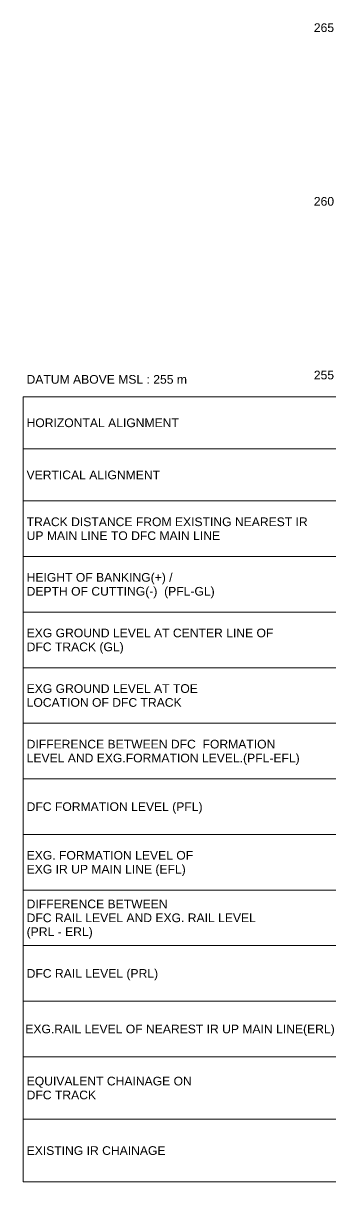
# Model space of a CAD drawing. Header units: feet. Extents: x 32905 to 38206, y -6633 to -4867.
# Drawn here: x 33905 to 33995, y -5231 to -4897.5 of the extents above; entities that cross this region are included whole.
import ezdxf
from ezdxf.enums import TextEntityAlignment as Align

# ---------------------------------------------------------------- set-up
doc = ezdxf.new("R2010")
doc.units = ezdxf.units.FT
doc.header["$MEASUREMENT"] = 0
for name, color, linetype, lineweight in [('LS DATUM', 7, 'Continuous', 0), ('LS DATUM Y', 7, 'Continuous', 0), ('LS DIFF. EXG.RL & PRO. RL', 10, 'Continuous', 0), ('LS DIFF. PFL & EFL', 10, 'Continuous', 0), ('LS EXG. FL', 7, 'Continuous', 0), ('LS EXG. GL', 7, 'Continuous', 0), ('LS EXG. GL AT PRO. TOE', 7, 'Continuous', 0), ('LS EXG. IR CH', 7, 'Continuous', 0), ('LS EXG. RL', 7, 'Continuous', 0), ('LS FRAME', 7, 'Continuous', 0), ('LS HORIZONTAL ALIGNMENT', 10, 'Continuous', 0), ('LS PRO. CUT & FILL', 10, 'Continuous', 0), ('LS PRO. DFCC CH', 10, 'Continuous', 0), ('LS PRO. FL', 10, 'Continuous', 0), ('LS PRO. RL', 10, 'Continuous', 0), ("LS TRACK CENTER's", 10, 'Continuous', 0), ('LS VERTICAL ALIGNMENT', 10, 'Continuous', 0)]:
    doc.layers.add(name, color=color, linetype=linetype, lineweight=lineweight)
doc.styles.add('Style-Arial', font='arial.ttf')
doc.styles.add('StyleArial', font='arial.ttf')

msp = doc.modelspace()

# ---------------------------------------------------------------- linework, layer by layer
at = {"layer": 'LS FRAME'}
for points in [[(33995, -5231), (33905, -5231), (33905, -5005)], [(33905, -5005), (33995, -5005)], [(33995, -5020), (33905, -5020)], [(33995, -5035), (33905, -5035)], [(33995, -5051), (33905, -5051)], [(33905, -5051), (33995, -5051)], [(33995, -5067), (33905, -5067)], [(33905, -5067), (33995, -5067)], [(33995, -5083), (33905, -5083)], [(33905, -5083), (33995, -5083)], [(33995, -5099), (33905, -5099)], [(33995, -5115), (33905, -5115)], [(33905, -5115), (33995, -5115)], [(33995, -5131), (33905, -5131)], [(33905, -5131), (33995, -5131)], [(33995, -5147), (33905, -5147)], [(33905, -5147), (33995, -5147)], [(33995, -5163), (33905, -5163)], [(33905, -5163), (33995, -5163)], [(33995, -5179), (33905, -5179)], [(33995, -5195), (33905, -5195)], [(33995, -5213), (33905, -5213)]]:
    msp.add_lwpolyline(points, dxfattribs=at)

# ---------------------------------------------------------------- texts
at = {"layer": 'LS DATUM', "color": 7, "style": 'StyleArial'}
msp.add_text('DATUM ABOVE MSL : 255 m', height=2.5, rotation=0, dxfattribs=at).set_placement((33905.97, -5000), align=Align.MIDDLE_LEFT)
at = {"layer": 'LS DATUM Y', "color": 7, "lineweight": 0, "style": 'Style-Arial'}
for s, p in [('265', (33994.5, -4900)), ('265', (33994.5, -4900)), ('260', (33994.5, -4950)), ('255', (33994.5, -5000))]:
    msp.add_text(s, height=2.5, dxfattribs=at).set_placement(p, align=Align.RIGHT)
at = {"layer": 'LS DIFF. EXG.RL & PRO. RL', "color": 10, "style": 'StyleArial'}
for s, p in [('DIFFERENCE BETWEEN ', (33906, -5151)), ('DFC RAIL LEVEL AND EXG. RAIL LEVEL ', (33906, -5155)), ('(PRL - ERL)', (33906, -5159))]:
    msp.add_text(s, height=2.5, rotation=0, dxfattribs=at).set_placement(p, align=Align.MIDDLE_LEFT)
at = {"layer": 'LS DIFF. PFL & EFL', "color": 10, "style": 'StyleArial'}
for s, p in [('DIFFERENCE BETWEEN DFC  FORMATION ', (33906, -5105)), ('LEVEL AND EXG.FORMATION LEVEL.(PFL-EFL)', (33906, -5109))]:
    msp.add_text(s, height=2.5, rotation=0, dxfattribs=at).set_placement(p, align=Align.MIDDLE_LEFT)
at = {"layer": 'LS EXG. FL', "style": 'StyleArial'}
for s, p in [('EXG. FORMATION LEVEL OF', (33906, -5137)), ('EXG IR UP MAIN LINE (EFL)', (33906, -5141))]:
    msp.add_text(s, height=2.5, rotation=0, dxfattribs=at).set_placement(p, align=Align.MIDDLE_LEFT)
at = {"layer": 'LS EXG. GL', "color": 7, "style": 'StyleArial'}
for s, p in [('EXG GROUND LEVEL AT CENTER LINE OF ', (33906, -5073)), ('DFC TRACK (GL)', (33906, -5077))]:
    msp.add_text(s, height=2.5, rotation=0, dxfattribs=at).set_placement(p, align=Align.MIDDLE_LEFT)
at = {"layer": 'LS EXG. GL AT PRO. TOE', "color": 7, "style": 'StyleArial'}
for s, p in [('EXG GROUND LEVEL AT TOE', (33906, -5089)), ('LOCATION OF DFC TRACK', (33906, -5093))]:
    msp.add_text(s, height=2.5, rotation=0, dxfattribs=at).set_placement(p, align=Align.MIDDLE_LEFT)
at = {"layer": 'LS EXG. IR CH', "style": 'StyleArial'}
msp.add_text('EXISTING IR CHAINAGE', height=2.5, rotation=0, dxfattribs=at).set_placement((33906, -5222), align=Align.MIDDLE_LEFT)
at = {"layer": 'LS EXG. RL', "style": 'StyleArial'}
msp.add_text('EXG.RAIL LEVEL OF NEAREST IR UP MAIN LINE(ERL)', height=2.5, rotation=0, dxfattribs=at).set_placement((33905.61, -5187), align=Align.MIDDLE_LEFT)
at = {"layer": 'LS HORIZONTAL ALIGNMENT', "style": 'StyleArial'}
msp.add_text('HORIZONTAL ALIGNMENT', height=2.5, rotation=0, dxfattribs=at).set_placement((33905.97, -5012.5), align=Align.MIDDLE_LEFT)
at = {"layer": 'LS PRO. CUT & FILL', "color": 10, "style": 'StyleArial'}
for s, p in [('HEIGHT OF BANKING(+) /', (33906, -5057)), ('DEPTH OF CUTTING(-)  (PFL-GL)', (33906, -5061))]:
    msp.add_text(s, height=2.5, rotation=0, dxfattribs=at).set_placement(p, align=Align.MIDDLE_LEFT)
at = {"layer": 'LS PRO. DFCC CH', "color": 10, "style": 'Style-Arial'}
for s, p in [('EQUIVALENT CHAINAGE ON ', (33906, -5202)), ('DFC TRACK', (33906, -5206))]:
    msp.add_text(s, height=2.5, rotation=0, dxfattribs=at).set_placement(p, align=Align.MIDDLE_LEFT)
at = {"layer": 'LS PRO. FL', "color": 10, "style": 'StyleArial'}
msp.add_text('DFC FORMATION LEVEL (PFL) ', height=2.5, rotation=0, dxfattribs=at).set_placement((33906, -5123), align=Align.MIDDLE_LEFT)
at = {"layer": 'LS PRO. RL', "color": 10, "style": 'StyleArial'}
msp.add_text('DFC RAIL LEVEL (PRL)', height=2.5, rotation=0, dxfattribs=at).set_placement((33906, -5171), align=Align.MIDDLE_LEFT)
at = {"layer": "LS TRACK CENTER's", "color": 10, "style": 'StyleArial'}
for s, p in [('TRACK DISTANCE FROM EXISTING NEAREST IR ', (33906, -5041)), ('UP MAIN LINE TO DFC MAIN LINE', (33906, -5045))]:
    msp.add_text(s, height=2.5, rotation=0, dxfattribs=at).set_placement(p, align=Align.MIDDLE_LEFT)
at = {"layer": 'LS VERTICAL ALIGNMENT', "style": 'StyleArial'}
msp.add_text('VERTICAL ALIGNMENT', height=2.5, rotation=0, dxfattribs=at).set_placement((33905.97, -5027.5), align=Align.MIDDLE_LEFT)

doc.saveas('drawing.dxf')
